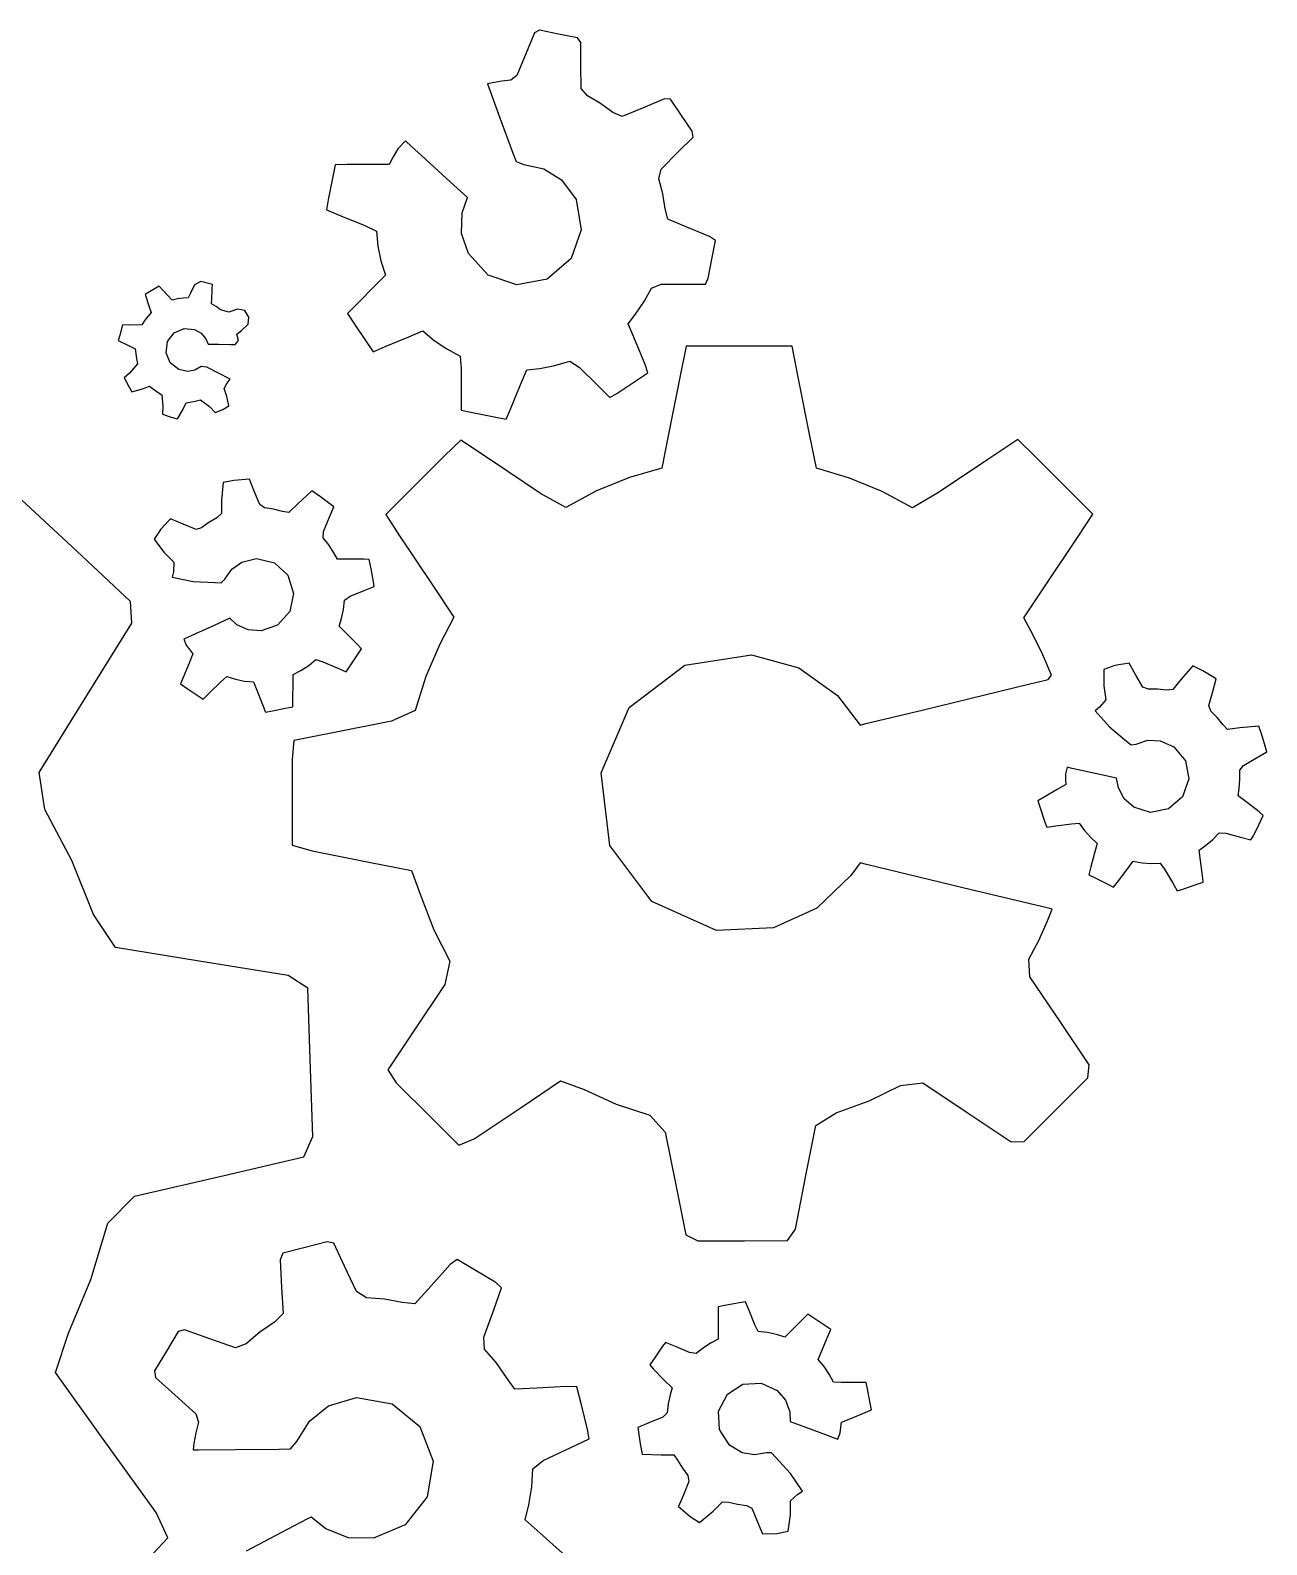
# Model space of a CAD drawing. Header units: metres. Extents: x 1284 to 1630, y 1792 to 2073.
# Drawn here: x 1470.52 to 1478.03, y 1880.64 to 1889.84 of the extents above; entities that cross this region are included whole.
import ezdxf

# ---------------------------------------------------------------- set-up
doc = ezdxf.new("R2010")
doc.units = ezdxf.units.M

msp = doc.modelspace()

# ---------------------------------------------------------------- linework, layer by layer
at = {"layer": 'COMPONENT0'}
for p, q in [((1473.583, 1889.8218, 0.0007), (1473.531, 1889.6948, 0.0007)), ((1473.6132, 1889.8378, 0.0007), (1473.583, 1889.8218, 0.0007)), ((1473.7302, 1889.8148, 0.0007), (1473.6132, 1889.8378, 0.0007)), ((1473.8458, 1889.7922, 0.0007), (1473.7302, 1889.8148, 0.0007)), ((1473.8659, 1889.7642, 0.0007), (1473.8458, 1889.7922, 0.0007)), ((1473.531, 1889.6948, 0.0007), (1473.477, 1889.5629, 0.0007)), ((1473.866, 1889.6255, 0.0007), (1473.8659, 1889.7642, 0.0007)), ((1473.8662, 1889.485, 0.0007), (1473.866, 1889.6255, 0.0007)), ((1473.329, 1889.5196, 0.0007), (1473.2972, 1889.5125, 0.0007)), ((1473.2972, 1889.5125, 0.0007), (1473.3731, 1889.3067, 0.0007)), ((1473.3847, 1889.529, 0.0007), (1473.329, 1889.5196, 0.0007)), ((1473.4407, 1889.5348, 0.0007), (1473.3847, 1889.529, 0.0007)), ((1473.477, 1889.5629, 0.0007), (1473.4407, 1889.5348, 0.0007)), ((1473.9053, 1889.4399, 0.0007), (1473.8662, 1889.485, 0.0007)), ((1473.9848, 1889.3939, 0.0007), (1473.9053, 1889.4399, 0.0007)), ((1474.373, 1889.4205, 0.0007), (1474.2406, 1889.3651, 0.0007)), ((1474.4101, 1889.4201, 0.0007), (1474.373, 1889.4205, 0.0007)), ((1474.473, 1889.3266, 0.0007), (1474.4101, 1889.4201, 0.0007)), ((1474.0595, 1889.3393, 0.0007), (1473.9848, 1889.3939, 0.0007)), ((1474.1164, 1889.3132, 0.0007), (1474.0595, 1889.3393, 0.0007)), ((1474.2406, 1889.3651, 0.0007), (1474.1164, 1889.3132, 0.0007)), ((1474.5418, 1889.2244, 0.0007), (1474.473, 1889.3266, 0.0007)), ((1473.3731, 1889.3067, 0.0007), (1473.451, 1889.0971, 0.0007)), ((1472.8002, 1889.1664, 0.0007), (1472.7539, 1889.1187, 0.0007)), ((1472.8373, 1889.1326, 0.0007), (1472.8002, 1889.1664, 0.0007)), ((1474.455, 1889.0973, 0.0007), (1474.5467, 1889.1895, 0.0007)), ((1474.5467, 1889.1895, 0.0007), (1474.5418, 1889.2244, 0.0007)), ((1472.7251, 1889.0682, 0.0007), (1472.7011, 1889.0228, 0.0007)), ((1472.7539, 1889.1187, 0.0007), (1472.7251, 1889.0682, 0.0007)), ((1472.8969, 1889.078, 0.0007), (1472.8373, 1889.1326, 0.0007)), ((1473.0493, 1888.9385, 0.0007), (1472.8969, 1889.078, 0.0007)), ((1473.451, 1889.0971, 0.0007), (1473.4718, 1889.041, 0.0007)), ((1474.352, 1888.9937, 0.0007), (1474.455, 1889.0973, 0.0007)), ((1472.373, 1889.0211, 0.0007), (1472.357, 1888.9396, 0.0007)), ((1472.4433, 1889.0222, 0.0007), (1472.373, 1889.0211, 0.0007)), ((1472.5999, 1889.0226, 0.0007), (1472.4433, 1889.0222, 0.0007)), ((1472.7011, 1889.0228, 0.0007), (1472.5999, 1889.0226, 0.0007)), ((1473.4718, 1889.041, 0.0007), (1473.5191, 1889.0227, 0.0007)), ((1473.5191, 1889.0227, 0.0007), (1473.6403, 1888.9966, 0.0007)), ((1473.6403, 1888.9966, 0.0007), (1473.747, 1888.9304, 0.0007)), ((1474.3382, 1888.9348, 0.0007), (1474.352, 1888.9937, 0.0007)), ((1472.357, 1888.9396, 0.0007), (1472.3314, 1888.8089, 0.0007)), ((1473.176, 1888.8218, 0.0007), (1473.0493, 1888.9385, 0.0007)), ((1473.747, 1888.9304, 0.0007), (1473.836, 1888.81, 0.0007)), ((1474.363, 1888.845, 0.0007), (1474.3382, 1888.9348, 0.0007)), ((1472.3314, 1888.8089, 0.0007), (1472.3199, 1888.7474, 0.0007)), ((1473.1444, 1888.7296, 0.0007), (1473.176, 1888.8218, 0.0007)), ((1473.836, 1888.81, 0.0007), (1473.868, 1888.6258, 0.0007)), ((1474.3779, 1888.7538, 0.0007), (1474.363, 1888.845, 0.0007)), ((1472.3199, 1888.7474, 0.0007), (1472.4074, 1888.7115, 0.0007)), ((1472.4074, 1888.7115, 0.0007), (1472.5527, 1888.652, 0.0007)), ((1473.1409, 1888.6039, 0.0007), (1473.1444, 1888.7296, 0.0007)), ((1474.3935, 1888.6896, 0.0007), (1474.3779, 1888.7538, 0.0007)), ((1474.5096, 1888.6421, 0.0007), (1474.3935, 1888.6896, 0.0007)), ((1472.5527, 1888.652, 0.0007), (1472.6242, 1888.6183, 0.0007)), ((1472.6242, 1888.6183, 0.0007), (1472.6329, 1888.5271, 0.0007)), ((1473.1818, 1888.4815, 0.0007), (1473.1409, 1888.6039, 0.0007)), ((1473.868, 1888.6258, 0.0007), (1473.8064, 1888.4517, 0.0007)), ((1474.6471, 1888.5858, 0.0007), (1474.5096, 1888.6421, 0.0007)), ((1474.6839, 1888.5612, 0.0007), (1474.6471, 1888.5858, 0.0007)), ((1472.6329, 1888.5271, 0.0007), (1472.6512, 1888.4366, 0.0007)), ((1474.6637, 1888.4582, 0.0007), (1474.6839, 1888.5612, 0.0007)), ((1472.6512, 1888.4366, 0.0007), (1472.6785, 1888.3498, 0.0007)), ((1473.3018, 1888.3511, 0.0007), (1473.1818, 1888.4815, 0.0007)), ((1473.8064, 1888.4517, 0.0007), (1473.6604, 1888.3262, 0.0007)), ((1474.6392, 1888.333, 0.0007), (1474.6637, 1888.4582, 0.0007)), ((1471.557, 1888.3111, 0.0007), (1471.5188, 1888.2918, 0.0007)), ((1471.6282, 1888.2931, 0.0007), (1471.557, 1888.3111, 0.0007)), ((1472.6785, 1888.3498, 0.0007), (1472.6169, 1888.2878, 0.0007)), ((1473.4766, 1888.2918, 0.0007), (1473.3018, 1888.3511, 0.0007)), ((1473.6604, 1888.3262, 0.0007), (1473.4766, 1888.2918, 0.0007)), ((1474.6229, 1888.2958, 0.0007), (1474.6392, 1888.333, 0.0007)), ((1471.2443, 1888.2493, 0.0007), (1471.218, 1888.2336, 0.0007)), ((1471.218, 1888.2336, 0.0007), (1471.2439, 1888.159, 0.0007)), ((1471.3036, 1888.2842, 0.0007), (1471.2443, 1888.2493, 0.0007)), ((1471.3268, 1888.2584, 0.0007), (1471.3036, 1888.2842, 0.0007)), ((1471.3837, 1888.1984, 0.0007), (1471.3268, 1888.2584, 0.0007)), ((1471.4948, 1888.2413, 0.0007), (1471.4808, 1888.212, 0.0007)), ((1471.5188, 1888.2918, 0.0007), (1471.4948, 1888.2413, 0.0007)), ((1471.6237, 1888.2071, 0.0007), (1471.6266, 1888.2631, 0.0007)), ((1471.6266, 1888.2631, 0.0007), (1471.6282, 1888.2931, 0.0007)), ((1472.6169, 1888.2878, 0.0007), (1472.5064, 1888.1768, 0.0007)), ((1474.2498, 1888.1909, 0.0007), (1474.2946, 1888.272, 0.0007)), ((1474.2946, 1888.272, 0.0007), (1474.3527, 1888.2951, 0.0007)), ((1474.3527, 1888.2951, 0.0007), (1474.5028, 1888.2955, 0.0007)), ((1474.5028, 1888.2955, 0.0007), (1474.6229, 1888.2958, 0.0007)), ((1471.2439, 1888.159, 0.0007), (1471.2563, 1888.1242, 0.0007)), ((1471.416, 1888.2064, 0.0007), (1471.3837, 1888.1984, 0.0007)), ((1471.449, 1888.2109, 0.0007), (1471.416, 1888.2064, 0.0007)), ((1471.4808, 1888.212, 0.0007), (1471.449, 1888.2109, 0.0007)), ((1471.622, 1888.1759, 0.0007), (1471.6237, 1888.2071, 0.0007)), ((1471.65, 1888.1592, 0.0007), (1471.622, 1888.1759, 0.0007)), ((1471.6765, 1888.1394, 0.0007), (1471.65, 1888.1592, 0.0007)), ((1471.7276, 1888.1252, 0.0007), (1471.6765, 1888.1394, 0.0007)), ((1471.7806, 1888.144, 0.0007), (1471.7276, 1888.1252, 0.0007)), ((1471.8241, 1888.1362, 0.0007), (1471.7806, 1888.144, 0.0007)), ((1471.8485, 1888.0954, 0.0007), (1471.8241, 1888.1362, 0.0007)), ((1472.5064, 1888.1768, 0.0007), (1472.4473, 1888.1173, 0.0007)), ((1474.1962, 1888.1144, 0.0007), (1474.2498, 1888.1909, 0.0007)), ((1471.0813, 1888.0488, 0.0007), (1471.0641, 1887.9868, 0.0007)), ((1471.1203, 1888.0467, 0.0007), (1471.0813, 1888.0488, 0.0007)), ((1471.1992, 1888.0479, 0.0007), (1471.1203, 1888.0467, 0.0007)), ((1471.2168, 1888.0766, 0.0007), (1471.1992, 1888.0479, 0.0007)), ((1471.2563, 1888.1242, 0.0007), (1471.2168, 1888.0766, 0.0007)), ((1471.8034, 1888.0152, 0.0007), (1471.8451, 1888.0528, 0.0007)), ((1471.8451, 1888.0528, 0.0007), (1471.8485, 1888.0954, 0.0007)), ((1472.4473, 1888.1173, 0.0007), (1472.4871, 1888.0581, 0.0007)), ((1472.4871, 1888.0581, 0.0007), (1472.5614, 1887.9473, 0.0007)), ((1474.1526, 1888.0548, 0.0007), (1474.1962, 1888.1144, 0.0007)), ((1474.1969, 1887.9488, 0.0007), (1474.1526, 1888.0548, 0.0007)), ((1471.0641, 1887.9868, 0.0007), (1471.0557, 1887.9535, 0.0007)), ((1471.0557, 1887.9535, 0.0007), (1471.1215, 1887.9205, 0.0007)), ((1471.3456, 1887.8795, 0.0007), (1471.3547, 1887.9478, 0.0007)), ((1471.3547, 1887.9478, 0.0007), (1471.3955, 1888.0009, 0.0007)), ((1471.3955, 1888.0009, 0.0007), (1471.4562, 1888.0267, 0.0007)), ((1471.4562, 1888.0267, 0.0007), (1471.5192, 1888.0206, 0.0007)), ((1471.5192, 1888.0206, 0.0007), (1471.5594, 1887.9978, 0.0007)), ((1471.5594, 1887.9978, 0.0007), (1471.5884, 1887.9634, 0.0007)), ((1471.5884, 1887.9634, 0.0007), (1471.6018, 1887.9313, 0.0007)), ((1471.7665, 1887.9293, 0.0007), (1471.7854, 1887.9528, 0.0007)), ((1471.7765, 1887.991, 0.0007), (1471.8034, 1888.0152, 0.0007)), ((1471.7854, 1887.9528, 0.0007), (1471.7765, 1887.991, 0.0007)), ((1472.5614, 1887.9473, 0.0007), (1472.6029, 1887.8855, 0.0007)), ((1472.6769, 1887.9163, 0.0007), (1472.8212, 1887.9766, 0.0007)), ((1472.8212, 1887.9766, 0.0007), (1472.9049, 1888.0115, 0.0007)), ((1472.9049, 1888.0115, 0.0007), (1472.9736, 1887.9543, 0.0007)), ((1472.9736, 1887.9543, 0.0007), (1473.0507, 1887.9023, 0.0007)), ((1474.2556, 1887.8087, 0.0007), (1474.1969, 1887.9488, 0.0007)), ((1471.1215, 1887.9205, 0.0007), (1471.1585, 1887.9028, 0.0007)), ((1471.1585, 1887.9028, 0.0007), (1471.1653, 1887.8433, 0.0007)), ((1471.3708, 1887.8184, 0.0007), (1471.3456, 1887.8795, 0.0007)), ((1471.6018, 1887.9313, 0.0007), (1471.6637, 1887.9305, 0.0007)), ((1471.6637, 1887.9305, 0.0007), (1471.7376, 1887.9297, 0.0007)), ((1471.7376, 1887.9297, 0.0007), (1471.7665, 1887.9293, 0.0007)), ((1472.6029, 1887.8855, 0.0007), (1472.6769, 1887.9163, 0.0007)), ((1473.0507, 1887.9023, 0.0007), (1473.1322, 1887.8591, 0.0007)), ((1473.1322, 1887.8591, 0.0007), (1473.1386, 1887.7832, 0.0007)), ((1474.504, 1887.9192, 0.0007), (1474.4681, 1887.7379, 0.0007)), ((1474.6757, 1887.9193, 0.0007), (1474.504, 1887.9192, 0.0007)), ((1474.9836, 1887.9195, 0.0007), (1474.6757, 1887.9193, 0.0007)), ((1475.1482, 1887.9196, 0.0007), (1474.9836, 1887.9195, 0.0007)), ((1475.186, 1887.7299, 0.0007), (1475.1482, 1887.9196, 0.0007)), ((1471.1728, 1887.8109, 0.0007), (1471.1228, 1887.755, 0.0007)), ((1471.1653, 1887.8433, 0.0007), (1471.1728, 1887.8109, 0.0007)), ((1471.4233, 1887.777, 0.0007), (1471.3708, 1887.8184, 0.0007)), ((1471.4758, 1887.7662, 0.0007), (1471.4233, 1887.777, 0.0007)), ((1471.52, 1887.774, 0.0007), (1471.4758, 1887.7662, 0.0007)), ((1471.5586, 1887.7959, 0.0007), (1471.52, 1887.774, 0.0007)), ((1471.5943, 1887.7923, 0.0007), (1471.5586, 1887.7959, 0.0007)), ((1471.6651, 1887.755, 0.0007), (1471.5943, 1887.7923, 0.0007)), ((1473.1386, 1887.7832, 0.0007), (1473.139, 1887.6276, 0.0007)), ((1473.4974, 1887.68, 0.0007), (1473.5365, 1887.7757, 0.0007)), ((1473.5365, 1887.7757, 0.0007), (1473.6159, 1887.7843, 0.0007)), ((1473.6159, 1887.7843, 0.0007), (1473.7074, 1887.8011, 0.0007)), ((1473.7074, 1887.8011, 0.0007), (1473.7976, 1887.8279, 0.0007)), ((1473.7976, 1887.8279, 0.0007), (1473.8553, 1887.7916, 0.0007)), ((1473.8553, 1887.7916, 0.0007), (1473.9639, 1887.6835, 0.0007)), ((1474.2725, 1887.757, 0.0007), (1474.2556, 1887.8087, 0.0007)), ((1471.1228, 1887.755, 0.0007), (1471.0908, 1887.7263, 0.0007)), ((1471.0908, 1887.7263, 0.0007), (1471.1187, 1887.6732, 0.0007)), ((1471.1187, 1887.6732, 0.0007), (1471.1379, 1887.641, 0.0007)), ((1471.2036, 1887.6609, 0.0007), (1471.2458, 1887.6759, 0.0007)), ((1471.2458, 1887.6759, 0.0007), (1471.2913, 1887.6419, 0.0007)), ((1471.7347, 1887.7184, 0.0007), (1471.6651, 1887.755, 0.0007)), ((1471.6988, 1887.662, 0.0007), (1471.7152, 1887.693, 0.0007)), ((1471.7152, 1887.693, 0.0007), (1471.7347, 1887.7184, 0.0007)), ((1473.4388, 1887.5369, 0.0007), (1473.4974, 1887.68, 0.0007)), ((1473.9639, 1887.6835, 0.0007), (1474.0412, 1887.6066, 0.0007)), ((1474.0842, 1887.6306, 0.0007), (1474.1928, 1887.7035, 0.0007)), ((1474.1928, 1887.7035, 0.0007), (1474.2725, 1887.757, 0.0007)), ((1474.4681, 1887.7379, 0.0007), (1474.3983, 1887.384, 0.0007)), ((1475.2567, 1887.3753, 0.0007), (1475.186, 1887.7299, 0.0007)), ((1471.1379, 1887.641, 0.0007), (1471.2036, 1887.6609, 0.0007)), ((1471.2913, 1887.6419, 0.0007), (1471.3192, 1887.6238, 0.0007)), ((1471.3192, 1887.6238, 0.0007), (1471.3268, 1887.5526, 0.0007)), ((1471.448, 1887.5324, 0.0007), (1471.4688, 1887.5759, 0.0007)), ((1471.4688, 1887.5759, 0.0007), (1471.5229, 1887.5858, 0.0007)), ((1471.5229, 1887.5858, 0.0007), (1471.5551, 1887.5925, 0.0007)), ((1471.5551, 1887.5925, 0.0007), (1471.61, 1887.5524, 0.0007)), ((1471.7157, 1887.6139, 0.0007), (1471.6988, 1887.662, 0.0007)), ((1471.7279, 1887.5561, 0.0007), (1471.7157, 1887.6139, 0.0007)), ((1473.139, 1887.6276, 0.0007), (1473.1392, 1887.5304, 0.0007)), ((1474.0412, 1887.6066, 0.0007), (1474.0842, 1887.6306, 0.0007)), ((1471.3268, 1887.5526, 0.0007), (1471.3243, 1887.5061, 0.0007)), ((1471.3243, 1887.5061, 0.0007), (1471.3768, 1887.4872, 0.0007)), ((1471.3768, 1887.4872, 0.0007), (1471.4159, 1887.4773, 0.0007)), ((1471.4159, 1887.4773, 0.0007), (1471.448, 1887.5324, 0.0007)), ((1471.61, 1887.5524, 0.0007), (1471.6432, 1887.5155, 0.0007)), ((1471.6432, 1887.5155, 0.0007), (1471.6913, 1887.5343, 0.0007)), ((1471.6913, 1887.5343, 0.0007), (1471.7279, 1887.5561, 0.0007)), ((1473.1392, 1887.5304, 0.0007), (1473.1977, 1887.518, 0.0007)), ((1473.1977, 1887.518, 0.0007), (1473.3281, 1887.4925, 0.0007)), ((1473.3281, 1887.4925, 0.0007), (1473.4124, 1887.476, 0.0007)), ((1473.4124, 1887.476, 0.0007), (1473.4388, 1887.5369, 0.0007)), ((1473.1358, 1887.3482, 0.0007), (1473.0368, 1887.2525, 0.0007)), ((1473.322, 1887.2238, 0.0007), (1473.1358, 1887.3482, 0.0007)), ((1474.3983, 1887.384, 0.0007), (1474.3578, 1887.1788, 0.0007)), ((1475.296, 1887.1775, 0.0007), (1475.2567, 1887.3753, 0.0007)), ((1476.5188, 1887.3525, 0.0007), (1476.3376, 1887.2311, 0.0007)), ((1476.6218, 1887.2516, 0.0007), (1476.5188, 1887.3525, 0.0007)), ((1473.0368, 1887.2525, 0.0007), (1472.8203, 1887.0359, 0.0007)), ((1473.6202, 1887.0245, 0.0007), (1473.322, 1887.2238, 0.0007)), ((1476.3376, 1887.2311, 0.0007), (1476.0368, 1887.0295, 0.0007)), ((1476.8389, 1887.0348, 0.0007), (1476.6218, 1887.2516, 0.0007)), ((1474.1597, 1887.1208, 0.0007), (1473.9612, 1887.04, 0.0007)), ((1474.3578, 1887.1788, 0.0007), (1474.1597, 1887.1208, 0.0007)), ((1475.4974, 1887.1181, 0.0007), (1475.296, 1887.1775, 0.0007)), ((1475.6943, 1887.0369, 0.0007), (1475.4974, 1887.1181, 0.0007)), ((1471.6917, 1887.0905, 0.0007), (1471.6822, 1886.9837, 0.0007)), ((1471.7584, 1887.1034, 0.0007), (1471.6917, 1887.0905, 0.0007)), ((1471.8518, 1887.1119, 0.0007), (1471.7584, 1887.1034, 0.0007)), ((1471.8813, 1887.0393, 0.0007), (1471.8518, 1887.1119, 0.0007)), ((1471.9145, 1886.9577, 0.0007), (1471.8813, 1887.0393, 0.0007)), ((1472.2322, 1887.0398, 0.0007), (1472.1462, 1886.9624, 0.0007)), ((1472.2843, 1887.0044, 0.0007), (1472.2322, 1887.0398, 0.0007)), ((1472.8203, 1887.0359, 0.0007), (1472.6805, 1886.8959, 0.0007)), ((1473.7737, 1886.9394, 0.0007), (1473.6202, 1887.0245, 0.0007)), ((1473.9612, 1887.04, 0.0007), (1473.7737, 1886.9394, 0.0007)), ((1475.8803, 1886.9362, 0.0007), (1475.6943, 1887.0369, 0.0007)), ((1476.0368, 1887.0295, 0.0007), (1475.8803, 1886.9362, 0.0007)), ((1476.9745, 1886.8994, 0.0007), (1476.8389, 1887.0348, 0.0007)), ((1470.8009, 1886.6757, 0.0007), (1470.4682, 1886.9867, 0.0007)), ((1471.6822, 1886.9837, 0.0007), (1471.6817, 1886.9027, 0.0007)), ((1471.9438, 1886.9363, 0.0007), (1471.9145, 1886.9577, 0.0007)), ((1471.9992, 1886.9289, 0.0007), (1471.9438, 1886.9363, 0.0007)), ((1472.1462, 1886.9624, 0.0007), (1472.0925, 1886.9093, 0.0007)), ((1472.3645, 1886.9434, 0.0007), (1472.2843, 1887.0044, 0.0007)), ((1472.3363, 1886.8768, 0.0007), (1472.3645, 1886.9434, 0.0007)), ((1471.3732, 1886.8701, 0.0007), (1471.3131, 1886.8069, 0.0007)), ((1471.45, 1886.8376, 0.0007), (1471.3732, 1886.8701, 0.0007)), ((1471.6061, 1886.8488, 0.0007), (1471.562, 1886.8157, 0.0007)), ((1471.6539, 1886.8773, 0.0007), (1471.6061, 1886.8488, 0.0007)), ((1471.6817, 1886.9027, 0.0007), (1471.6539, 1886.8773, 0.0007)), ((1472.0532, 1886.9157, 0.0007), (1471.9992, 1886.9289, 0.0007)), ((1472.0925, 1886.9093, 0.0007), (1472.0532, 1886.9157, 0.0007)), ((1472.3012, 1886.7935, 0.0007), (1472.3363, 1886.8768, 0.0007)), ((1472.6805, 1886.8959, 0.0007), (1472.7631, 1886.767, 0.0007)), ((1476.886, 1886.7633, 0.0007), (1476.9745, 1886.8994, 0.0007)), ((1471.3131, 1886.8069, 0.0007), (1471.2727, 1886.7476, 0.0007)), ((1471.2727, 1886.7476, 0.0007), (1471.3327, 1886.6684, 0.0007)), ((1471.5278, 1886.8046, 0.0007), (1471.45, 1886.8376, 0.0007)), ((1471.562, 1886.8157, 0.0007), (1471.5278, 1886.8046, 0.0007)), ((1472.3004, 1886.7559, 0.0007), (1472.3012, 1886.7935, 0.0007)), ((1472.3348, 1886.7121, 0.0007), (1472.3004, 1886.7559, 0.0007)), ((1472.7631, 1886.767, 0.0007), (1472.9615, 1886.4708, 0.0007)), ((1476.6853, 1886.4628, 0.0007), (1476.886, 1886.7633, 0.0007)), ((1471.1294, 1886.3686, 0.0007), (1470.8009, 1886.6757, 0.0007)), ((1471.3327, 1886.6684, 0.0007), (1471.3933, 1886.6074, 0.0007)), ((1472.3644, 1886.6644, 0.0007), (1472.3348, 1886.7121, 0.0007)), ((1472.3871, 1886.6262, 0.0007), (1472.3644, 1886.6644, 0.0007)), ((1471.3933, 1886.6074, 0.0007), (1471.3901, 1886.5481, 0.0007)), ((1471.7022, 1886.5032, 0.0007), (1471.745, 1886.5643, 0.0007)), ((1471.745, 1886.5643, 0.0007), (1471.8068, 1886.6079, 0.0007)), ((1471.8068, 1886.6079, 0.0007), (1471.8945, 1886.6288, 0.0007)), ((1471.8945, 1886.6288, 0.0007), (1472.0041, 1886.6032, 0.0007)), ((1472.0041, 1886.6032, 0.0007), (1472.0859, 1886.528, 0.0007)), ((1472.4563, 1886.6258, 0.0007), (1472.3871, 1886.6262, 0.0007)), ((1472.5478, 1886.6253, 0.0007), (1472.4563, 1886.6258, 0.0007)), ((1472.5804, 1886.6225, 0.0007), (1472.5478, 1886.6253, 0.0007)), ((1472.5914, 1886.5658, 0.0007), (1472.5804, 1886.6225, 0.0007)), ((1472.6064, 1886.4885, 0.0007), (1472.5914, 1886.5658, 0.0007)), ((1471.3901, 1886.5481, 0.0007), (1471.3819, 1886.5151, 0.0007)), ((1471.3819, 1886.5151, 0.0007), (1471.5106, 1886.4895, 0.0007)), ((1471.5106, 1886.4895, 0.0007), (1471.645, 1886.4831, 0.0007)), ((1471.645, 1886.4831, 0.0007), (1471.681, 1886.4813, 0.0007)), ((1471.681, 1886.4813, 0.0007), (1471.7022, 1886.5032, 0.0007)), ((1472.0859, 1886.528, 0.0007), (1472.1208, 1886.4175, 0.0007)), ((1472.6096, 1886.459, 0.0007), (1472.6064, 1886.4885, 0.0007)), ((1472.9615, 1886.4708, 0.0007), (1473.0941, 1886.2729, 0.0007)), ((1472.1208, 1886.4175, 0.0007), (1472.0968, 1886.3076, 0.0007)), ((1472.4296, 1886.3762, 0.0007), (1472.4633, 1886.3997, 0.0007)), ((1472.4633, 1886.3997, 0.0007), (1472.5488, 1886.4343, 0.0007)), ((1472.5488, 1886.4343, 0.0007), (1472.6096, 1886.459, 0.0007)), ((1476.5556, 1886.2686, 0.0007), (1476.6853, 1886.4628, 0.0007)), ((1471.1378, 1886.2373, 0.0007), (1471.1294, 1886.3686, 0.0007)), ((1472.0968, 1886.3076, 0.0007), (1472.0229, 1886.2248, 0.0007)), ((1472.4106, 1886.2651, 0.0007), (1472.4229, 1886.3198, 0.0007)), ((1472.4229, 1886.3198, 0.0007), (1472.4296, 1886.3762, 0.0007)), ((1470.8578, 1885.7868, 0.0007), (1471.1378, 1886.2373, 0.0007)), ((1471.6381, 1886.2233, 0.0007), (1471.5248, 1886.1718, 0.0007)), ((1471.7326, 1886.2662, 0.0007), (1471.6381, 1886.2233, 0.0007)), ((1471.7762, 1886.2269, 0.0007), (1471.7326, 1886.2662, 0.0007)), ((1471.845, 1886.1953, 0.0007), (1471.7762, 1886.2269, 0.0007)), ((1471.9225, 1886.1891, 0.0007), (1471.845, 1886.1953, 0.0007)), ((1472.0229, 1886.2248, 0.0007), (1471.9225, 1886.1891, 0.0007)), ((1472.3968, 1886.2192, 0.0007), (1472.4106, 1886.2651, 0.0007)), ((1472.4405, 1886.175, 0.0007), (1472.3968, 1886.2192, 0.0007)), ((1473.0941, 1886.2729, 0.0007), (1473.0089, 1886.1099, 0.0007)), ((1476.6118, 1886.1643, 0.0007), (1476.5556, 1886.2686, 0.0007)), ((1471.4805, 1886.1516, 0.0007), (1471.4531, 1886.139, 0.0007)), ((1471.4531, 1886.139, 0.0007), (1471.4686, 1886.1022, 0.0007)), ((1471.4686, 1886.1022, 0.0007), (1471.4897, 1886.0744, 0.0007)), ((1471.5248, 1886.1718, 0.0007), (1471.4805, 1886.1516, 0.0007)), ((1472.5059, 1886.1089, 0.0007), (1472.4405, 1886.175, 0.0007)), ((1472.5334, 1886.0799, 0.0007), (1472.5059, 1886.1089, 0.0007)), ((1473.0089, 1886.1099, 0.0007), (1472.9232, 1885.9129, 0.0007)), ((1476.6716, 1886.0444, 0.0007), (1476.6118, 1886.1643, 0.0007)), ((1471.5093, 1886.0505, 0.0007), (1471.4856, 1885.9943, 0.0007)), ((1471.4897, 1886.0744, 0.0007), (1471.5093, 1886.0505, 0.0007)), ((1472.2121, 1885.9801, 0.0007), (1472.2554, 1886.015, 0.0007)), ((1472.2554, 1886.015, 0.0007), (1472.2989, 1886.0007, 0.0007)), ((1472.4596, 1885.971, 0.0007), (1472.5044, 1886.0372, 0.0007)), ((1472.5044, 1886.0372, 0.0007), (1472.5334, 1886.0799, 0.0007)), ((1474.4977, 1885.9823, 0.0007), (1474.9012, 1886.0443, 0.0007)), ((1474.9012, 1886.0443, 0.0007), (1475.1884, 1885.9654, 0.0007)), ((1476.7235, 1885.9202, 0.0007), (1476.6716, 1886.0444, 0.0007)), ((1471.4856, 1885.9943, 0.0007), (1471.4489, 1885.9075, 0.0007)), ((1472.117, 1885.8705, 0.0007), (1472.1173, 1885.925, 0.0007)), ((1472.1173, 1885.925, 0.0007), (1472.1651, 1885.9496, 0.0007)), ((1472.1651, 1885.9496, 0.0007), (1472.2121, 1885.9801, 0.0007)), ((1472.2989, 1886.0007, 0.0007), (1472.3851, 1885.9643, 0.0007)), ((1472.3851, 1885.9643, 0.0007), (1472.4389, 1885.9416, 0.0007)), ((1472.4389, 1885.9416, 0.0007), (1472.4596, 1885.971, 0.0007)), ((1474.1595, 1885.7239, 0.0007), (1474.4977, 1885.9823, 0.0007)), ((1475.1884, 1885.9654, 0.0007), (1475.4246, 1885.7969, 0.0007)), ((1476.7036, 1885.8946, 0.0007), (1476.7235, 1885.9202, 0.0007)), ((1477.1091, 1885.9786, 0.0007), (1477.0413, 1885.9555, 0.0007)), ((1477.0413, 1885.9555, 0.0007), (1477.0415, 1885.8562, 0.0007)), ((1477.195, 1885.9928, 0.0007), (1477.1091, 1885.9786, 0.0007)), ((1477.2368, 1885.9206, 0.0007), (1477.195, 1885.9928, 0.0007)), ((1477.2792, 1885.8474, 0.0007), (1477.2368, 1885.9206, 0.0007)), ((1477.5827, 1885.977, 0.0007), (1477.5106, 1885.8974, 0.0007)), ((1477.6435, 1885.9472, 0.0007), (1477.5827, 1885.977, 0.0007)), ((1477.7231, 1885.8979, 0.0007), (1477.6435, 1885.9472, 0.0007)), ((1471.4489, 1885.9075, 0.0007), (1471.4329, 1885.8683, 0.0007)), ((1471.4329, 1885.8683, 0.0007), (1471.4743, 1885.8403, 0.0007)), ((1471.4743, 1885.8403, 0.0007), (1471.5406, 1885.7953, 0.0007)), ((1471.6124, 1885.8145, 0.0007), (1471.6795, 1885.8809, 0.0007)), ((1471.6795, 1885.8809, 0.0007), (1471.7151, 1885.9125, 0.0007)), ((1471.7151, 1885.9125, 0.0007), (1471.7677, 1885.8959, 0.0007)), ((1471.7677, 1885.8959, 0.0007), (1471.8222, 1885.8847, 0.0007)), ((1471.8222, 1885.8847, 0.0007), (1471.8767, 1885.8793, 0.0007)), ((1471.8767, 1885.8793, 0.0007), (1471.8964, 1885.8306, 0.0007)), ((1471.8964, 1885.8306, 0.0007), (1471.9318, 1885.7432, 0.0007)), ((1472.1164, 1885.7764, 0.0007), (1472.117, 1885.8705, 0.0007)), ((1472.9232, 1885.9129, 0.0007), (1472.8585, 1885.7056, 0.0007)), ((1476.4102, 1885.8235, 0.0007), (1476.5915, 1885.8674, 0.0007)), ((1476.5915, 1885.8674, 0.0007), (1476.6373, 1885.8785, 0.0007)), ((1476.6373, 1885.8785, 0.0007), (1476.7036, 1885.8946, 0.0007)), ((1477.0415, 1885.8562, 0.0007), (1477.0531, 1885.7711, 0.0007)), ((1477.3132, 1885.8357, 0.0007), (1477.2792, 1885.8474, 0.0007)), ((1477.3684, 1885.8356, 0.0007), (1477.3132, 1885.8357, 0.0007)), ((1477.4238, 1885.8295, 0.0007), (1477.3684, 1885.8356, 0.0007)), ((1477.4613, 1885.833, 0.0007), (1477.4238, 1885.8295, 0.0007)), ((1477.5106, 1885.8974, 0.0007), (1477.4613, 1885.833, 0.0007)), ((1477.7029, 1885.8222, 0.0007), (1477.7231, 1885.8979, 0.0007)), ((1470.5741, 1885.3305, 0.0007), (1470.8578, 1885.7868, 0.0007)), ((1471.5406, 1885.7953, 0.0007), (1471.5719, 1885.7745, 0.0007)), ((1471.5719, 1885.7745, 0.0007), (1471.6124, 1885.8145, 0.0007)), ((1471.9318, 1885.7432, 0.0007), (1471.9508, 1885.6964, 0.0007)), ((1472.1161, 1885.7282, 0.0007), (1472.1164, 1885.7764, 0.0007)), ((1475.4246, 1885.7969, 0.0007), (1475.5608, 1885.6174, 0.0007)), ((1475.9468, 1885.7111, 0.0007), (1476.4102, 1885.8235, 0.0007)), ((1477.0531, 1885.7711, 0.0007), (1477.0149, 1885.7257, 0.0007)), ((1477.6801, 1885.7372, 0.0007), (1477.7029, 1885.8222, 0.0007)), ((1477.6907, 1885.7024, 0.0007), (1477.6801, 1885.7372, 0.0007)), ((1471.9508, 1885.6964, 0.0007), (1471.9931, 1885.7046, 0.0007)), ((1471.9931, 1885.7046, 0.0007), (1472.0721, 1885.7197, 0.0007)), ((1472.0721, 1885.7197, 0.0007), (1472.1161, 1885.7282, 0.0007)), ((1472.8585, 1885.7056, 0.0007), (1472.7148, 1885.6416, 0.0007)), ((1473.9892, 1885.3276, 0.0007), (1474.1595, 1885.7239, 0.0007)), ((1475.5969, 1885.6263, 0.0007), (1475.9468, 1885.7111, 0.0007)), ((1477.0149, 1885.7257, 0.0007), (1476.9886, 1885.7041, 0.0007)), ((1476.9886, 1885.7041, 0.0007), (1477.0755, 1885.6064, 0.0007)), ((1477.7307, 1885.6629, 0.0007), (1477.6907, 1885.7024, 0.0007)), ((1477.7658, 1885.6198, 0.0007), (1477.7307, 1885.6629, 0.0007)), ((1472.3682, 1885.5728, 0.0007), (1472.1215, 1885.5237, 0.0007)), ((1472.7148, 1885.6416, 0.0007), (1472.3682, 1885.5728, 0.0007)), ((1475.5608, 1885.6174, 0.0007), (1475.5969, 1885.6263, 0.0007)), ((1477.0755, 1885.6064, 0.0007), (1477.1791, 1885.5204, 0.0007)), ((1477.7933, 1885.5909, 0.0007), (1477.7658, 1885.6198, 0.0007)), ((1477.868, 1885.601, 0.0007), (1477.7933, 1885.5909, 0.0007)), ((1477.9832, 1885.6112, 0.0007), (1477.868, 1885.601, 0.0007)), ((1478.0035, 1885.5514, 0.0007), (1477.9832, 1885.6112, 0.0007)), ((1478.0309, 1885.4544, 0.0007), (1478.0035, 1885.5514, 0.0007)), ((1472.1215, 1885.5237, 0.0007), (1472.1123, 1885.4105, 0.0007)), ((1477.1791, 1885.5204, 0.0007), (1477.2068, 1885.4974, 0.0007)), ((1477.2068, 1885.4974, 0.0007), (1477.2372, 1885.502, 0.0007)), ((1477.2372, 1885.502, 0.0007), (1477.3083, 1885.5249, 0.0007)), ((1477.3083, 1885.5249, 0.0007), (1477.3838, 1885.5225, 0.0007)), ((1477.3838, 1885.5225, 0.0007), (1477.4663, 1885.4864, 0.0007)), ((1477.4663, 1885.4864, 0.0007), (1477.5383, 1885.3999, 0.0007)), ((1472.1123, 1885.4105, 0.0007), (1472.1123, 1885.1089, 0.0007)), ((1477.5383, 1885.3999, 0.0007), (1477.5585, 1885.2906, 0.0007)), ((1477.8669, 1885.3435, 0.0007), (1477.8902, 1885.3729, 0.0007)), ((1477.8902, 1885.3729, 0.0007), (1477.9684, 1885.4182, 0.0007)), ((1477.9684, 1885.4182, 0.0007), (1478.0309, 1885.4544, 0.0007)), ((1470.6097, 1885.1049, 0.0007), (1470.5741, 1885.3305, 0.0007)), ((1474.0415, 1884.8868, 0.0007), (1473.9892, 1885.3276, 0.0007)), ((1476.8192, 1885.361, 0.0007), (1476.8093, 1885.3223, 0.0007)), ((1476.8093, 1885.3223, 0.0007), (1476.8094, 1885.2873, 0.0007)), ((1476.8094, 1885.2873, 0.0007), (1476.8105, 1885.2564, 0.0007)), ((1476.8484, 1885.3547, 0.0007), (1476.8192, 1885.361, 0.0007)), ((1476.8959, 1885.3441, 0.0007), (1476.8484, 1885.3547, 0.0007)), ((1477.0173, 1885.317, 0.0007), (1476.8959, 1885.3441, 0.0007)), ((1477.1185, 1885.2944, 0.0007), (1477.0173, 1885.317, 0.0007)), ((1477.1298, 1885.2368, 0.0007), (1477.1185, 1885.2944, 0.0007)), ((1477.5585, 1885.2906, 0.0007), (1477.5199, 1885.1813, 0.0007)), ((1477.8631, 1885.2317, 0.0007), (1477.868, 1885.2878, 0.0007)), ((1477.868, 1885.2878, 0.0007), (1477.8669, 1885.3435, 0.0007)), ((1476.7578, 1885.2258, 0.0007), (1476.6762, 1885.1786, 0.0007)), ((1476.8105, 1885.2564, 0.0007), (1476.7578, 1885.2258, 0.0007)), ((1477.1658, 1885.1701, 0.0007), (1477.1298, 1885.2368, 0.0007)), ((1477.8585, 1885.1875, 0.0007), (1477.8631, 1885.2317, 0.0007)), ((1477.9133, 1885.1456, 0.0007), (1477.8585, 1885.1875, 0.0007)), ((1470.774, 1884.7952, 0.0007), (1470.6097, 1885.1049, 0.0007)), ((1472.1123, 1885.1089, 0.0007), (1472.1123, 1884.8875, 0.0007)), ((1476.6762, 1885.1786, 0.0007), (1476.6399, 1885.1569, 0.0007)), ((1476.6399, 1885.1569, 0.0007), (1476.6561, 1885.1096, 0.0007)), ((1476.6561, 1885.1096, 0.0007), (1476.6821, 1885.0338, 0.0007)), ((1477.2239, 1885.1184, 0.0007), (1477.1658, 1885.1701, 0.0007)), ((1477.3255, 1885.0866, 0.0007), (1477.2239, 1885.1184, 0.0007)), ((1477.4345, 1885.1082, 0.0007), (1477.3255, 1885.0866, 0.0007)), ((1477.5199, 1885.1813, 0.0007), (1477.4345, 1885.1082, 0.0007)), ((1477.986, 1885.0901, 0.0007), (1477.9133, 1885.1456, 0.0007)), ((1478.0103, 1885.0683, 0.0007), (1477.986, 1885.0901, 0.0007)), ((1476.6821, 1885.0338, 0.0007), (1476.6947, 1884.9983, 0.0007)), ((1476.6947, 1884.9983, 0.0007), (1476.751, 1885.0059, 0.0007)), ((1476.751, 1885.0059, 0.0007), (1476.8446, 1885.0185, 0.0007)), ((1476.8446, 1885.0185, 0.0007), (1476.892, 1885.0223, 0.0007)), ((1476.892, 1885.0223, 0.0007), (1476.9238, 1884.9774, 0.0007)), ((1477.9501, 1884.9458, 0.0007), (1477.9848, 1885.0164, 0.0007)), ((1477.9848, 1885.0164, 0.0007), (1478.0103, 1885.0683, 0.0007)), ((1476.9238, 1884.9774, 0.0007), (1476.9607, 1884.9358, 0.0007)), ((1476.9607, 1884.9358, 0.0007), (1477.0009, 1884.8986, 0.0007)), ((1477.6596, 1884.8852, 0.0007), (1477.7023, 1884.9215, 0.0007)), ((1477.7023, 1884.9215, 0.0007), (1477.7414, 1884.9626, 0.0007)), ((1477.7414, 1884.9626, 0.0007), (1477.7824, 1884.961, 0.0007)), ((1477.7824, 1884.961, 0.0007), (1477.8715, 1884.9372, 0.0007)), ((1477.8715, 1884.9372, 0.0007), (1477.935, 1884.9203, 0.0007)), ((1477.935, 1884.9203, 0.0007), (1477.9501, 1884.9458, 0.0007)), ((1472.1123, 1884.8875, 0.0007), (1472.2329, 1884.8536, 0.0007)), ((1472.2329, 1884.8536, 0.0007), (1472.5768, 1884.7858, 0.0007)), ((1474.2955, 1884.5452, 0.0007), (1474.0415, 1884.8868, 0.0007)), ((1476.9874, 1884.8478, 0.0007), (1476.9631, 1884.7567, 0.0007)), ((1477.0009, 1884.8986, 0.0007), (1476.9874, 1884.8478, 0.0007)), ((1477.6208, 1884.8569, 0.0007), (1477.6596, 1884.8852, 0.0007)), ((1477.6291, 1884.7953, 0.0007), (1477.6208, 1884.8569, 0.0007)), ((1470.9059, 1884.467, 0.0007), (1470.774, 1884.7952, 0.0007)), ((1472.5768, 1884.7858, 0.0007), (1472.8367, 1884.7345, 0.0007)), ((1472.8367, 1884.7345, 0.0007), (1472.8952, 1884.5744, 0.0007)), ((1475.5617, 1884.7804, 0.0007), (1475.5044, 1884.7034, 0.0007)), ((1475.6001, 1884.7709, 0.0007), (1475.5617, 1884.7804, 0.0007)), ((1475.7342, 1884.7386, 0.0007), (1475.6001, 1884.7709, 0.0007)), ((1476.2354, 1884.6176, 0.0007), (1475.7342, 1884.7386, 0.0007)), ((1476.9631, 1884.7567, 0.0007), (1476.9502, 1884.7079, 0.0007)), ((1477.1304, 1884.6721, 0.0007), (1477.1876, 1884.7469, 0.0007)), ((1477.1876, 1884.7469, 0.0007), (1477.2208, 1884.7903, 0.0007)), ((1477.2208, 1884.7903, 0.0007), (1477.2737, 1884.7811, 0.0007)), ((1477.2737, 1884.7811, 0.0007), (1477.3294, 1884.7772, 0.0007)), ((1477.3294, 1884.7772, 0.0007), (1477.3848, 1884.7791, 0.0007)), ((1477.3848, 1884.7791, 0.0007), (1477.411, 1884.7415, 0.0007)), ((1477.411, 1884.7415, 0.0007), (1477.458, 1884.6604, 0.0007)), ((1477.6415, 1884.7031, 0.0007), (1477.6291, 1884.7953, 0.0007)), ((1475.5044, 1884.7034, 0.0007), (1475.2983, 1884.5048, 0.0007)), ((1476.9502, 1884.7079, 0.0007), (1476.9888, 1884.689, 0.0007)), ((1476.9888, 1884.689, 0.0007), (1477.0609, 1884.6536, 0.0007)), ((1477.0609, 1884.6536, 0.0007), (1477.1011, 1884.6338, 0.0007)), ((1477.1011, 1884.6338, 0.0007), (1477.1304, 1884.6721, 0.0007)), ((1477.458, 1884.6604, 0.0007), (1477.4873, 1884.6098, 0.0007)), ((1477.5215, 1884.6208, 0.0007), (1477.5971, 1884.6467, 0.0007)), ((1477.5971, 1884.6467, 0.0007), (1477.646, 1884.6634, 0.0007)), ((1477.646, 1884.6634, 0.0007), (1477.6415, 1884.7031, 0.0007)), ((1472.8952, 1884.5744, 0.0007), (1472.9727, 1884.3734, 0.0007)), ((1474.689, 1884.3698, 0.0007), (1474.2955, 1884.5452, 0.0007)), ((1476.6702, 1884.5128, 0.0007), (1476.2354, 1884.6176, 0.0007)), ((1477.4873, 1884.6098, 0.0007), (1477.5215, 1884.6208, 0.0007)), ((1471.0379, 1884.2671, 0.0007), (1470.9059, 1884.467, 0.0007)), ((1475.2983, 1884.5048, 0.0007), (1475.0343, 1884.3854, 0.0007)), ((1476.7275, 1884.4991, 0.0007), (1476.6702, 1884.5128, 0.0007)), ((1476.7003, 1884.4288, 0.0007), (1476.7275, 1884.4991, 0.0007)), ((1472.9727, 1884.3734, 0.0007), (1473.0703, 1884.1833, 0.0007)), ((1475.0343, 1884.3854, 0.0007), (1474.689, 1884.3698, 0.0007)), ((1476.6464, 1884.3098, 0.0007), (1476.7003, 1884.4288, 0.0007)), ((1471.5461, 1884.1842, 0.0007), (1471.0379, 1884.2671, 0.0007)), ((1476.5853, 1884.1948, 0.0007), (1476.6464, 1884.3098, 0.0007)), ((1472.0879, 1884.0958, 0.0007), (1471.5461, 1884.1842, 0.0007)), ((1473.0703, 1884.1833, 0.0007), (1473.04, 1884.0426, 0.0007)), ((1476.5925, 1884.0893, 0.0007), (1476.5853, 1884.1948, 0.0007)), ((1472.2074, 1884.0193, 0.0007), (1472.0879, 1884.0958, 0.0007)), ((1476.7757, 1883.8162, 0.0007), (1476.5925, 1884.0893, 0.0007)), ((1472.222, 1883.5891, 0.0007), (1472.2074, 1884.0193, 0.0007)), ((1473.04, 1884.0426, 0.0007), (1472.8475, 1883.7547, 0.0007)), ((1476.9521, 1883.5534, 0.0007), (1476.7757, 1883.8162, 0.0007)), ((1472.8475, 1883.7547, 0.0007), (1472.6936, 1883.5245, 0.0007)), ((1472.238, 1883.1183, 0.0007), (1472.222, 1883.5891, 0.0007)), ((1476.9438, 1883.4751, 0.0007), (1476.9521, 1883.5534, 0.0007)), ((1472.6936, 1883.5245, 0.0007), (1472.744, 1883.4453, 0.0007)), ((1472.744, 1883.4453, 0.0007), (1472.9522, 1883.2373, 0.0007)), ((1473.5022, 1883.2957, 0.0007), (1473.7423, 1883.4567, 0.0007)), ((1473.7423, 1883.4567, 0.0007), (1473.8854, 1883.4044, 0.0007)), ((1475.8062, 1883.4275, 0.0007), (1475.9429, 1883.4444, 0.0007)), ((1475.9429, 1883.4444, 0.0007), (1476.2123, 1883.2642, 0.0007)), ((1476.7494, 1883.2807, 0.0007), (1476.9438, 1883.4751, 0.0007)), ((1473.8854, 1883.4044, 0.0007), (1474.0792, 1883.3159, 0.0007)), ((1475.6161, 1883.3346, 0.0007), (1475.8062, 1883.4275, 0.0007)), ((1473.2178, 1883.1051, 0.0007), (1473.5022, 1883.2957, 0.0007)), ((1474.0792, 1883.3159, 0.0007), (1474.2832, 1883.2478, 0.0007)), ((1475.2923, 1883.1859, 0.0007), (1475.4155, 1883.2616, 0.0007)), ((1475.4155, 1883.2616, 0.0007), (1475.6161, 1883.3346, 0.0007)), ((1476.2123, 1883.2642, 0.0007), (1476.4782, 1883.0864, 0.0007)), ((1476.5575, 1883.0888, 0.0007), (1476.7494, 1883.2807, 0.0007)), ((1472.9522, 1883.2373, 0.0007), (1473.1234, 1883.0663, 0.0007)), ((1474.2832, 1883.2478, 0.0007), (1474.3782, 1883.1458, 0.0007)), ((1475.2322, 1882.8813, 0.0007), (1475.2923, 1883.1859, 0.0007)), ((1472.1833, 1882.9953, 0.0007), (1472.238, 1883.1183, 0.0007)), ((1473.1234, 1883.0663, 0.0007), (1473.2178, 1883.1051, 0.0007)), ((1474.3782, 1883.1458, 0.0007), (1474.4439, 1882.8153, 0.0007)), ((1476.4782, 1883.0864, 0.0007), (1476.5575, 1883.0888, 0.0007)), ((1471.699, 1882.8823, 0.0007), (1472.1833, 1882.9953, 0.0007)), ((1471.1551, 1882.7553, 0.0007), (1471.699, 1882.8823, 0.0007)), ((1474.4439, 1882.8153, 0.0007), (1474.5023, 1882.521, 0.0007)), ((1475.168, 1882.5564, 0.0007), (1475.2322, 1882.8813, 0.0007)), ((1470.9912, 1882.592, 0.0007), (1471.1551, 1882.7553, 0.0007)), ((1470.8897, 1882.2502, 0.0007), (1470.9912, 1882.592, 0.0007)), ((1474.5023, 1882.521, 0.0007), (1474.5754, 1882.4856, 0.0007)), ((1475.1195, 1882.4859, 0.0007), (1475.168, 1882.5564, 0.0007)), ((1472.1829, 1882.4429, 0.0007), (1472.0545, 1882.4105, 0.0007)), ((1472.3234, 1882.4784, 0.0007), (1472.1829, 1882.4429, 0.0007)), ((1472.3639, 1882.47, 0.0007), (1472.3234, 1882.4784, 0.0007)), ((1472.4295, 1882.3319, 0.0007), (1472.3639, 1882.47, 0.0007)), ((1474.5754, 1882.4856, 0.0007), (1474.8597, 1882.4857, 0.0007)), ((1474.8597, 1882.4857, 0.0007), (1475.1195, 1882.4859, 0.0007)), ((1472.0545, 1882.4105, 0.0007), (1472.0393, 1882.3696, 0.0007)), ((1472.0393, 1882.3696, 0.0007), (1472.0479, 1882.201, 0.0007)), ((1472.5031, 1882.1767, 0.0007), (1472.4295, 1882.3319, 0.0007)), ((1473.0721, 1882.3413, 0.0007), (1472.9551, 1882.2117, 0.0007)), ((1473.1139, 1882.3723, 0.0007), (1473.0721, 1882.3413, 0.0007)), ((1473.2198, 1882.3091, 0.0007), (1473.1139, 1882.3723, 0.0007)), ((1470.7538, 1881.9242, 0.0007), (1470.8897, 1882.2502, 0.0007)), ((1473.3486, 1882.2322, 0.0007), (1473.2198, 1882.3091, 0.0007)), ((1472.0479, 1882.201, 0.0007), (1472.0561, 1882.0429, 0.0007)), ((1472.5629, 1882.1381, 0.0007), (1472.5031, 1882.1767, 0.0007)), ((1472.9551, 1882.2117, 0.0007), (1472.8563, 1882.1022, 0.0007)), ((1473.3358, 1882.0664, 0.0007), (1473.3833, 1882.1994, 0.0007)), ((1473.3833, 1882.1994, 0.0007), (1473.3486, 1882.2322, 0.0007)), ((1472.6723, 1882.1299, 0.0007), (1472.5629, 1882.1381, 0.0007)), ((1472.779, 1882.1103, 0.0007), (1472.6723, 1882.1299, 0.0007)), ((1472.8563, 1882.1022, 0.0007), (1472.779, 1882.1103, 0.0007)), ((1473.2765, 1881.9, 0.0007), (1473.3358, 1882.0664, 0.0007)), ((1474.7001, 1882.0834, 0.0007), (1474.6992, 1882.0434, 0.0007)), ((1474.7508, 1882.0934, 0.0007), (1474.7001, 1882.0834, 0.0007)), ((1474.8292, 1882.1088, 0.0007), (1474.7508, 1882.0934, 0.0007)), ((1474.8645, 1882.1152, 0.0007), (1474.8292, 1882.1088, 0.0007)), ((1474.8867, 1882.0611, 0.0007), (1474.8645, 1882.1152, 0.0007)), ((1474.9222, 1881.9745, 0.0007), (1474.8867, 1882.0611, 0.0007)), ((1472.0046, 1881.9902, 0.0007), (1471.9146, 1881.9292, 0.0007)), ((1472.0561, 1882.0429, 0.0007), (1472.0046, 1881.9902, 0.0007)), ((1474.6992, 1882.0434, 0.0007), (1474.6991, 1881.9503, 0.0007)), ((1474.9429, 1881.9336, 0.0007), (1474.9222, 1881.9745, 0.0007)), ((1475.2096, 1882.0055, 0.0007), (1475.143, 1881.939, 0.0007)), ((1475.2438, 1882.0395, 0.0007), (1475.2096, 1882.0055, 0.0007)), ((1475.281, 1882.0145, 0.0007), (1475.2438, 1882.0395, 0.0007)), ((1475.3477, 1881.9697, 0.0007), (1475.281, 1882.0145, 0.0007)), ((1475.3834, 1881.9457, 0.0007), (1475.3477, 1881.9697, 0.0007)), ((1470.6748, 1881.6842, 0.0007), (1470.7538, 1881.9242, 0.0007)), ((1471.4186, 1881.9332, 0.0007), (1471.3477, 1881.8145, 0.0007)), ((1471.4575, 1881.9442, 0.0007), (1471.4186, 1881.9332, 0.0007)), ((1471.6111, 1881.8896, 0.0007), (1471.4575, 1881.9442, 0.0007)), ((1471.7668, 1881.8342, 0.0007), (1471.6111, 1881.8896, 0.0007)), ((1471.9146, 1881.9292, 0.0007), (1471.8323, 1881.8596, 0.0007)), ((1473.279, 1881.8266, 0.0007), (1473.2765, 1881.9, 0.0007)), ((1474.6989, 1881.888, 0.0007), (1474.6567, 1881.8653, 0.0007)), ((1474.6991, 1881.9503, 0.0007), (1474.6989, 1881.888, 0.0007)), ((1474.9983, 1881.9281, 0.0007), (1474.9429, 1881.9336, 0.0007)), ((1475.0531, 1881.9167, 0.0007), (1474.9983, 1881.9281, 0.0007)), ((1475.1043, 1881.9004, 0.0007), (1475.0531, 1881.9167, 0.0007)), ((1475.143, 1881.939, 0.0007), (1475.1043, 1881.9004, 0.0007)), ((1475.3277, 1881.8121, 0.0007), (1475.364, 1881.8992, 0.0007)), ((1475.364, 1881.8992, 0.0007), (1475.3834, 1881.9457, 0.0007)), ((1471.3477, 1881.8145, 0.0007), (1471.2758, 1881.6943, 0.0007)), ((1471.8323, 1881.8596, 0.0007), (1471.7668, 1881.8342, 0.0007)), ((1473.351, 1881.7449, 0.0007), (1473.279, 1881.8266, 0.0007)), ((1474.3168, 1881.779, 0.0007), (1474.2846, 1881.7311, 0.0007)), ((1474.3606, 1881.8444, 0.0007), (1474.3168, 1881.779, 0.0007)), ((1474.379, 1881.8675, 0.0007), (1474.3606, 1881.8444, 0.0007)), ((1474.4396, 1881.8423, 0.0007), (1474.379, 1881.8675, 0.0007)), ((1474.5247, 1881.8068, 0.0007), (1474.4396, 1881.8423, 0.0007)), ((1474.5652, 1881.7997, 0.0007), (1474.5247, 1881.8068, 0.0007)), ((1474.6095, 1881.8351, 0.0007), (1474.5652, 1881.7997, 0.0007)), ((1474.6567, 1881.8653, 0.0007), (1474.6095, 1881.8351, 0.0007)), ((1475.3074, 1881.7636, 0.0007), (1475.3277, 1881.8121, 0.0007)), ((1471.2758, 1881.6943, 0.0007), (1471.2815, 1881.6545, 0.0007)), ((1473.4145, 1881.6552, 0.0007), (1473.351, 1881.7449, 0.0007)), ((1474.2846, 1881.7311, 0.0007), (1474.3058, 1881.7062, 0.0007)), ((1474.3058, 1881.7062, 0.0007), (1474.3702, 1881.6414, 0.0007)), ((1475.3424, 1881.7214, 0.0007), (1475.3074, 1881.7636, 0.0007)), ((1475.3733, 1881.6751, 0.0007), (1475.3424, 1881.7214, 0.0007)), ((1470.9547, 1881.2953, 0.0007), (1470.6748, 1881.6842, 0.0007)), ((1471.2815, 1881.6545, 0.0007), (1471.4013, 1881.5465, 0.0007)), ((1473.4633, 1881.5834, 0.0007), (1473.4145, 1881.6552, 0.0007)), ((1473.7767, 1881.5998, 0.0007), (1473.5982, 1881.5904, 0.0007)), ((1473.8406, 1881.5981, 0.0007), (1473.7767, 1881.5998, 0.0007)), ((1473.8682, 1881.4886, 0.0007), (1473.8406, 1881.5981, 0.0007)), ((1474.3702, 1881.6414, 0.0007), (1474.4189, 1881.5925, 0.0007)), ((1474.755, 1881.5532, 0.0007), (1474.8496, 1881.6143, 0.0007)), ((1474.8496, 1881.6143, 0.0007), (1474.9606, 1881.621, 0.0007)), ((1474.9606, 1881.621, 0.0007), (1475.0572, 1881.5756, 0.0007)), ((1475.3991, 1881.6263, 0.0007), (1475.3733, 1881.6751, 0.0007)), ((1475.4465, 1881.6237, 0.0007), (1475.3991, 1881.6263, 0.0007)), ((1475.5408, 1881.6236, 0.0007), (1475.4465, 1881.6237, 0.0007)), ((1475.5976, 1881.6236, 0.0007), (1475.5408, 1881.6236, 0.0007)), ((1475.6053, 1881.5867, 0.0007), (1475.5976, 1881.6236, 0.0007)), ((1471.4013, 1881.5465, 0.0007), (1471.5259, 1881.4342, 0.0007)), ((1472.3332, 1881.4821, 0.0007), (1472.5018, 1881.5328, 0.0007)), ((1472.5018, 1881.5328, 0.0007), (1472.7183, 1881.4952, 0.0007)), ((1473.5982, 1881.5904, 0.0007), (1473.4633, 1881.5834, 0.0007)), ((1474.4085, 1881.5493, 0.0007), (1474.3961, 1881.4945, 0.0007)), ((1474.4189, 1881.5925, 0.0007), (1474.4085, 1881.5493, 0.0007)), ((1474.7021, 1881.45, 0.0007), (1474.755, 1881.5532, 0.0007)), ((1475.0572, 1881.5756, 0.0007), (1475.1078, 1881.5167, 0.0007)), ((1475.1078, 1881.5167, 0.0007), (1475.1342, 1881.4459, 0.0007)), ((1475.6209, 1881.508, 0.0007), (1475.6053, 1881.5867, 0.0007)), ((1475.6306, 1881.4589, 0.0007), (1475.6209, 1881.508, 0.0007)), ((1471.5259, 1881.4342, 0.0007), (1471.5427, 1881.383, 0.0007)), ((1472.2177, 1881.3901, 0.0007), (1472.3332, 1881.4821, 0.0007)), ((1472.7183, 1881.4952, 0.0007), (1472.8866, 1881.3579, 0.0007)), ((1473.9058, 1881.3395, 0.0007), (1473.8682, 1881.4886, 0.0007)), ((1474.3625, 1881.413, 0.0007), (1474.279, 1881.3787, 0.0007)), ((1474.3896, 1881.4391, 0.0007), (1474.3625, 1881.413, 0.0007)), ((1474.3961, 1881.4945, 0.0007), (1474.3896, 1881.4391, 0.0007)), ((1474.7074, 1881.339, 0.0007), (1474.7021, 1881.45, 0.0007)), ((1475.1342, 1881.4459, 0.0007), (1475.1375, 1881.3873, 0.0007)), ((1475.5046, 1881.4066, 0.0007), (1475.5917, 1881.4424, 0.0007)), ((1475.5917, 1881.4424, 0.0007), (1475.6306, 1881.4589, 0.0007)), ((1471.5269, 1881.3186, 0.0007), (1471.515, 1881.2532, 0.0007)), ((1471.5427, 1881.383, 0.0007), (1471.5269, 1881.3186, 0.0007)), ((1472.1407, 1881.2662, 0.0007), (1472.2177, 1881.3901, 0.0007)), ((1472.8866, 1881.3579, 0.0007), (1472.9674, 1881.1463, 0.0007)), ((1473.9153, 1881.2824, 0.0007), (1473.9058, 1881.3395, 0.0007)), ((1474.279, 1881.3787, 0.0007), (1474.2121, 1881.3512, 0.0007)), ((1474.2121, 1881.3512, 0.0007), (1474.2263, 1881.2514, 0.0007)), ((1474.7673, 1881.2437, 0.0007), (1474.7074, 1881.339, 0.0007)), ((1475.1375, 1881.3873, 0.0007), (1475.2352, 1881.3512, 0.0007)), ((1475.2352, 1881.3512, 0.0007), (1475.3518, 1881.308, 0.0007)), ((1475.4405, 1881.318, 0.0007), (1475.4452, 1881.3527, 0.0007)), ((1475.4452, 1881.3527, 0.0007), (1475.4483, 1881.3835, 0.0007)), ((1475.4483, 1881.3835, 0.0007), (1475.5046, 1881.4066, 0.0007)), ((1471.286, 1880.8348, 0.0007), (1470.9547, 1881.2953, 0.0007)), ((1471.515, 1881.2532, 0.0007), (1471.5103, 1881.2152, 0.0007)), ((1472.1015, 1881.221, 0.0007), (1472.1407, 1881.2662, 0.0007)), ((1473.6365, 1881.15, 0.0007), (1473.7994, 1881.2273, 0.0007)), ((1473.7994, 1881.2273, 0.0007), (1473.9153, 1881.2824, 0.0007)), ((1474.2263, 1881.2514, 0.0007), (1474.2384, 1881.1895, 0.0007)), ((1474.8443, 1881.1969, 0.0007), (1474.7673, 1881.2437, 0.0007)), ((1475.3518, 1881.308, 0.0007), (1475.3974, 1881.2911, 0.0007)), ((1475.3974, 1881.2911, 0.0007), (1475.4254, 1881.2809, 0.0007)), ((1475.4254, 1881.2809, 0.0007), (1475.4405, 1881.318, 0.0007)), ((1471.5103, 1881.2152, 0.0007), (1471.5403, 1881.2153, 0.0007)), ((1471.5403, 1881.2153, 0.0007), (1471.7683, 1881.2176, 0.0007)), ((1471.7683, 1881.2176, 0.0007), (1472.0311, 1881.2203, 0.0007)), ((1472.0311, 1881.2203, 0.0007), (1472.1015, 1881.221, 0.0007)), ((1472.9674, 1881.1463, 0.0007), (1472.9326, 1880.9292, 0.0007)), ((1473.5735, 1881.1005, 0.0007), (1473.6365, 1881.15, 0.0007)), ((1474.2384, 1881.1895, 0.0007), (1474.3538, 1881.1841, 0.0007)), ((1474.3538, 1881.1841, 0.0007), (1474.4291, 1881.184, 0.0007)), ((1474.4291, 1881.184, 0.0007), (1474.4526, 1881.1517, 0.0007)), ((1474.4526, 1881.1517, 0.0007), (1474.4817, 1881.1043, 0.0007)), ((1474.9189, 1881.1844, 0.0007), (1474.8443, 1881.1969, 0.0007)), ((1474.9924, 1881.1973, 0.0007), (1474.9189, 1881.1844, 0.0007)), ((1475.0231, 1881.198, 0.0007), (1474.9924, 1881.1973, 0.0007)), ((1475.0475, 1881.1715, 0.0007), (1475.0231, 1881.198, 0.0007)), ((1475.1384, 1881.0724, 0.0007), (1475.0475, 1881.1715, 0.0007)), ((1473.5674, 1880.9899, 0.0007), (1473.5735, 1881.1005, 0.0007)), ((1474.4817, 1881.1043, 0.0007), (1474.5159, 1881.0598, 0.0007)), ((1474.5159, 1881.0598, 0.0007), (1474.5217, 1881.0239, 0.0007)), ((1475.2112, 1880.9638, 0.0007), (1475.1384, 1881.0724, 0.0007)), ((1473.5497, 1880.882, 0.0007), (1473.5674, 1880.9899, 0.0007)), ((1474.5217, 1881.0239, 0.0007), (1474.4878, 1880.9428, 0.0007)), ((1475.1823, 1880.9458, 0.0007), (1475.2112, 1880.9638, 0.0007)), ((1472.9326, 1880.9292, 0.0007), (1472.7975, 1880.7594, 0.0007)), ((1473.5278, 1880.7908, 0.0007), (1473.5497, 1880.882, 0.0007)), ((1474.4878, 1880.9428, 0.0007), (1474.4576, 1880.8705, 0.0007)), ((1474.4576, 1880.8705, 0.0007), (1474.5301, 1880.8109, 0.0007)), ((1474.6684, 1880.8423, 0.0007), (1474.7257, 1880.8995, 0.0007)), ((1474.7257, 1880.8995, 0.0007), (1474.7634, 1880.8979, 0.0007)), ((1474.7634, 1880.8979, 0.0007), (1474.8174, 1880.8845, 0.0007)), ((1474.8174, 1880.8845, 0.0007), (1474.8722, 1880.877, 0.0007)), ((1474.8722, 1880.877, 0.0007), (1474.9043, 1880.8608, 0.0007)), ((1474.9043, 1880.8608, 0.0007), (1474.9363, 1880.7826, 0.0007)), ((1475.1385, 1880.9059, 0.0007), (1475.1823, 1880.9458, 0.0007)), ((1475.1385, 1880.8201, 0.0007), (1475.1385, 1880.9059, 0.0007)), ((1471.3556, 1880.6805, 0.0007), (1471.286, 1880.8348, 0.0007)), ((1472.2005, 1880.7937, 0.0007), (1472.0474, 1880.713, 0.0007)), ((1472.227, 1880.8073, 0.0007), (1472.2005, 1880.7937, 0.0007)), ((1472.3163, 1880.7356, 0.0007), (1472.227, 1880.8073, 0.0007)), ((1473.6179, 1880.7094, 0.0007), (1473.5278, 1880.7908, 0.0007)), ((1474.5301, 1880.8109, 0.0007), (1474.5865, 1880.7731, 0.0007)), ((1474.5865, 1880.7731, 0.0007), (1474.6684, 1880.8423, 0.0007)), ((1474.9363, 1880.7826, 0.0007), (1474.968, 1880.7054, 0.0007)), ((1475.1253, 1880.7218, 0.0007), (1475.1385, 1880.8201, 0.0007)), ((1471.0818, 1880.3876, 0.0007), (1471.3556, 1880.6805, 0.0007)), ((1472.0474, 1880.713, 0.0007), (1471.8323, 1880.5997, 0.0007)), ((1472.454, 1880.6818, 0.0007), (1472.3163, 1880.7356, 0.0007)), ((1472.6059, 1880.6784, 0.0007), (1472.454, 1880.6818, 0.0007)), ((1472.7975, 1880.7594, 0.0007), (1472.6059, 1880.6784, 0.0007)), ((1473.7528, 1880.5876, 0.0007), (1473.6179, 1880.7094, 0.0007)), ((1474.968, 1880.7054, 0.0007), (1475.055, 1880.708, 0.0007)), ((1475.055, 1880.708, 0.0007), (1475.1253, 1880.7218, 0.0007))]:
    msp.add_line(p, q, dxfattribs=at)

doc.saveas('drawing.dxf')
